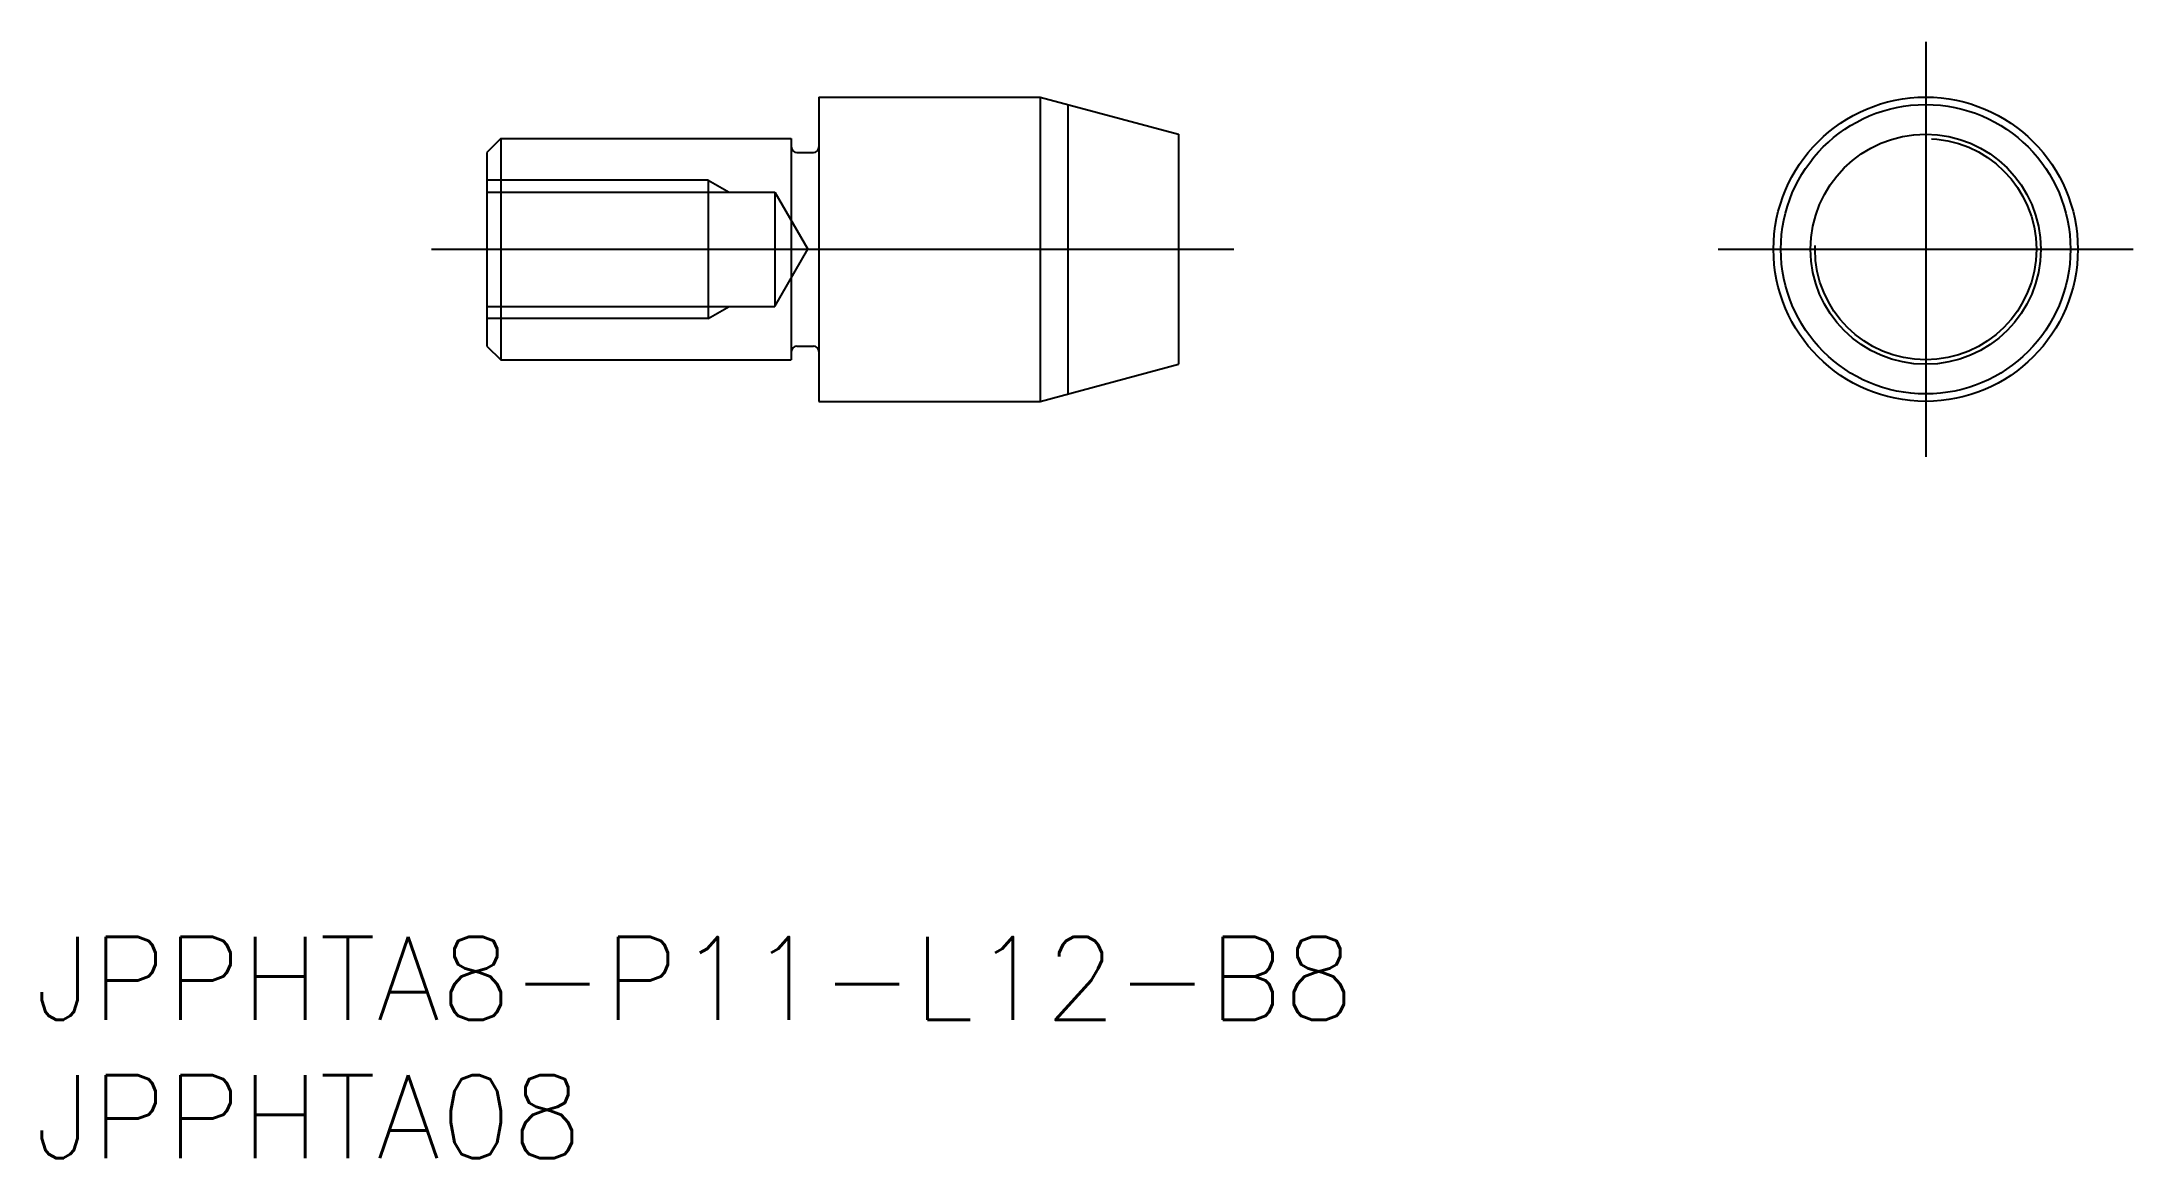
# Model space of a CAD drawing. Extents: x -68.1 to 7.5, y -32.9 to 7.5.
import ezdxf

# ---------------------------------------------------------------- set-up
doc = ezdxf.new("R2010")
doc.units = 0
doc.linetypes.add('CENTER', pattern=[50.8, 31.75, -6.35, 6.35, -6.35])
doc.linetypes.add('DASHED', pattern=[19.05, 12.7, -6.35])
doc.layers.get('0').update_dxf_attribs({"linetype": 'CONTINUOUS'})
doc.layers.add('CENTER', color=1, linetype='CENTER')
doc.styles.get("Standard").update_dxf_attribs({"font": 'txt.shx', "height": 3, "bigfont": 'bigfont.shx'})

msp = doc.modelspace()

# ---------------------------------------------------------------- linework, layer by layer
at = {"color": 7, "linetype": 'CONTINUOUS'}
for p, q in [((-40, 5.5), (-32, 5.5)), ((-40, 5.5), (-40, -5.5)), ((-32, 5.5), (-27, 4.16)), ((-32, 5.5), (-32, -5.5)), ((-31, 5.232), (-31, -5.232)), ((-51.5, 4), (-52, 3.5)), ((-51.5, 4), (-51.5, -4)), ((-51.5, 4), (-41, 4)), ((-41, 4), (-41, -4)), ((-27, 4.16), (-27, -4.16)), ((-52, 3.5), (-52, -3.5)), ((-40.8, 3.5), (-40.2, 3.5)), ((-52, -3.5), (-51.5, -4)), ((-40.8, -3.5), (-40.2, -3.5)), ((-51.5, -4), (-41, -4)), ((-32, -5.5), (-27, -4.16)), ((-40, -5.5), (-32, -5.5))]:
    msp.add_line(p, q, dxfattribs=at)
at = {"color": 3, "linetype": 'DASHED'}
for p, q in [((-44, 2.5), (-52, 2.5)), ((-44, 2.5), (-43.25, 2.067)), ((-44, 2.5), (-44, -2.5)), ((-52, 2.067), (-41.6, 2.067)), ((-41.6, 2.067), (-40.407, 0)), ((-41.6, 2.067), (-41.6, -2.067)), ((-41.6, -2.067), (-40.407, 0)), ((-52, -2.067), (-41.6, -2.067)), ((-44, -2.5), (-43.25, -2.067)), ((-44, -2.5), (-52, -2.5))]:
    msp.add_line(p, q, dxfattribs=at)
at = {"color": 7, "linetype": 'CONTINUOUS'}
for radius in [5.5, 5.232, 4.16]:
    msp.add_circle((0, 0), radius, dxfattribs=at)
at = {"color": 3, "linetype": 'DASHED'}
msp.add_circle((0, 0), 4, dxfattribs=at)
at = {"color": 7, "linetype": 'CONTINUOUS'}
for centre, start, end in [((-40.8, 3.7), 180, 270), ((-40.2, 3.7), 270, 0), ((-40.8, -3.7), 90, 180), ((-40.2, -3.7), 0, 90)]:
    msp.add_arc(centre, 0.2, start, end, dxfattribs=at)
at = {"layer": 'CENTER', "color": 1, "linetype": 'CENTER'}
for p, q in [((0, 7.5), (0, -7.5)), ((-54, 0), (-25, 0)), ((-7.5, 0), (7.5, 0))]:
    msp.add_line(p, q, dxfattribs=at)

# ---------------------------------------------------------------- texts
at = {"color": 7, "linetype": 'CONTINUOUS'}
for s, p in [('JPPHTA8-P11-L12-B8', (-68.347, -27.862)), ('JPPHTA08', (-68.347, -32.862))]:
    msp.add_text(s, height=3, dxfattribs=at).set_placement(p)

doc.saveas('drawing.dxf')
